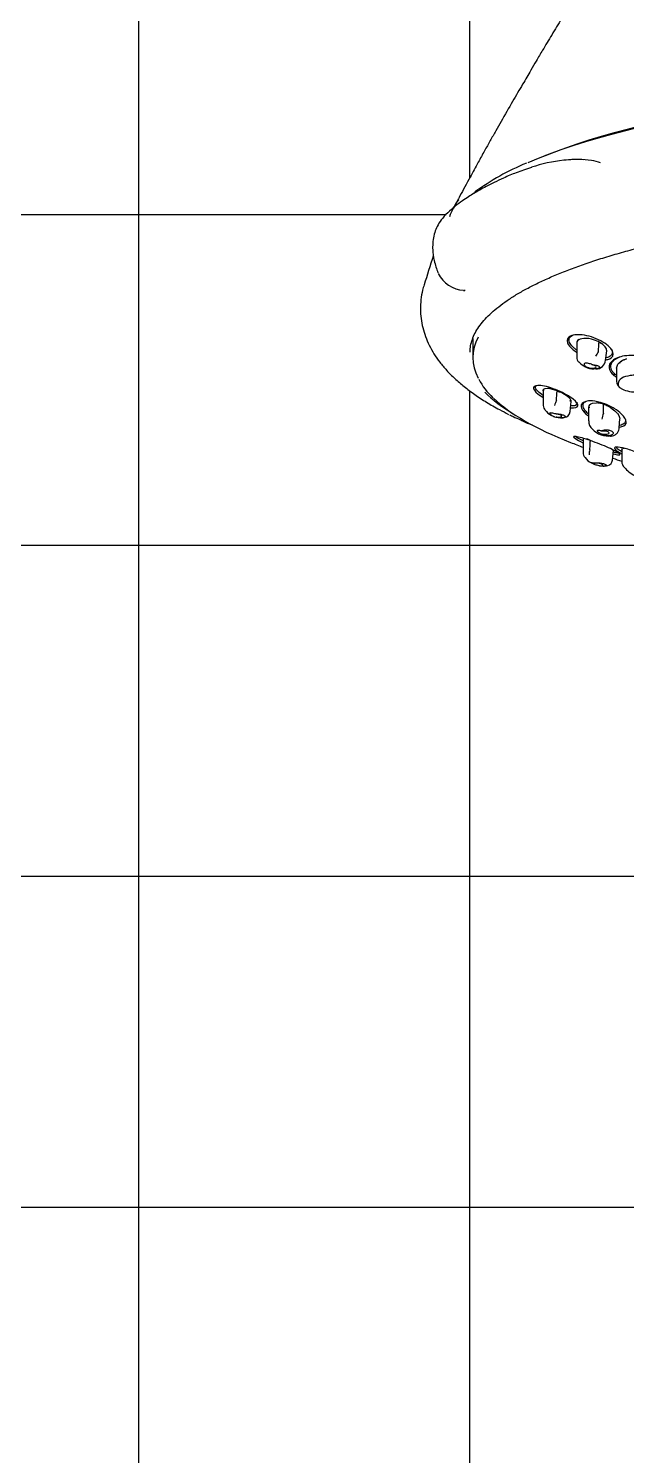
# Model space of a CAD drawing. Header units: centimetres. Extents: x -3207095 to 15275363, y -32656 to 4798027.
# Drawn here: x 710299.93 to 710306.71, y 4437621.83 to 4437638 of the extents above; entities that cross this region are included whole.
import ezdxf

# ---------------------------------------------------------------- set-up
doc = ezdxf.new("R2010")
doc.units = ezdxf.units.CM
doc.linetypes.add('DUZ', pattern=[500, 500])
doc.layers.get('0').update_dxf_attribs({"color": 1, "linetype": 'DUZ'})
doc.layers.add('a_seramik', color=241, linetype='Continuous')
doc.layers.add('a_vitrifiye', color=195, linetype='Continuous')

# ---------------------------------------------------------------- blocks, each defined once
blk = doc.blocks.new('TEPEDUS')
for p, q in [((38560.02, -2198.24), (38560.12, -2198.24)), ((38560.72, -2201.88), (38560.72, -2203.31)), ((38568.57, -2202.24), (38568.57, -2203.28)), ((38568.65, -2202.01), (38568.65, -2202.05)), ((38570.18, -2202.11), (38569.9, -2202)), ((38570.43, -2202.25), (38570.18, -2202.11)), ((38570.54, -2202.33), (38570.43, -2202.25)), ((38570.72, -2202.51), (38570.54, -2202.33)), ((38570.21, -2202.88), (38570.21, -2202.86)), ((38570.75, -2203.53), (38570.83, -2202.81)), ((38571.79, -2203.7), (38571.94, -2203.59)), ((38571.85, -2203.65), (38571.85, -2203.66)), ((38571.56, -2204.11), (38571.67, -2203.82)), ((38571.56, -2204.11), (38571.57, -2204.13)), ((38571.56, -2204.13), (38571.56, -2205.08)), ((38571.67, -2203.82), (38571.79, -2203.7)), ((38566.04, -2205.81), (38566.04, -2206.91)), ((38566.09, -2205.7), (38566.05, -2205.74)), ((38566.05, -2205.74), (38566.07, -2205.81)), ((38566.06, -2205.77), (38566.06, -2205.81)), ((38566.16, -2205.67), (38566.09, -2205.7)), ((38566.37, -2205.65), (38566.16, -2205.67)), ((38566.48, -2205.66), (38566.37, -2205.65)), ((38566.74, -2205.72), (38566.48, -2205.66)), ((38567.01, -2205.8), (38566.74, -2205.72)), ((38567.28, -2205.92), (38567.01, -2205.8)), ((38567.03, -2206.57), (38567.04, -2206.55)), ((38567.97, -2206.34), (38567.7, -2206.14)), ((38568.06, -2206.43), (38567.97, -2206.34)), ((38568.13, -2206.54), (38568.06, -2206.43)), ((38568.08, -2207.4), (38568.16, -2206.65)), ((38569.54, -2206.88), (38569.63, -2206.81)), ((38569.63, -2206.81), (38569.77, -2206.76)), ((38569.77, -2206.76), (38570.06, -2206.74)), ((38570.58, -2207.52), (38570.6, -2206.86)), ((38569.46, -2207.08), (38569.46, -2208.09)), ((38569.51, -2207.04), (38569.51, -2207.11)), ((38570.58, -2207.53), (38570.58, -2207.52)), ((38571.15, -2207.12), (38571.45, -2207.34)), ((38571.45, -2207.34), (38571.63, -2207.52)), ((38571.63, -2207.52), (38571.64, -2207.53)), ((38571.64, -2207.53), (38571.75, -2207.7)), ((38571.75, -2207.7), (38571.81, -2207.85)), ((38571.78, -2208.64), (38571.82, -2207.96)), ((38571.81, -2207.85), (38571.82, -2207.96)), ((38569.05, -2209.46), (38569.05, -2210.5)), ((38569.1, -2209.43), (38569.1, -2209.43)), ((38569.53, -2209.53), (38569.32, -2209.47)), ((38569.56, -2210.29), (38569.56, -2210.27)), ((38571.33, -2210.33), (38571.27, -2210.28)), ((38571.27, -2211.08), (38571.34, -2210.35)), ((38571.97, -2210.22), (38572.06, -2210.18)), ((38571.98, -2210.23), (38571.97, -2210.22)), ((38571.97, -2210.23), (38571.97, -2211.17))]:
    blk.add_line(p, q)
for centre, radius, start, end in [((38572.2, -2206.54), 19.39, 112.5495, 125.7778), ((38616.92, -2215.58), 62.45, 161.3863, 163.4899), ((38560.15, -2195.98), 2.26, 205.6722, 266.7534), ((38569.03, -2203.32), 0.454, 175.4312, 228.4103), ((38569.92, -2202.58), 1.6, 221.934, 267.9562), ((38568.38, -2202.07), 2, 324.9027, 336.1897), ((38570.04, -2203.47), 0.706, 267.3849, 355.7237), ((38572.75, -2204.98), 1.61, 105.234, 120.3378), ((38572.75, -2204.98), 1.6, 105.2022, 120.3696), ((38565.86, -2202.44), 5.33, 208.2011, 227.2002), ((38572.2, -2205.08), 0.636, 179.8256, 247.5522), ((38572.92, -2203.88), 2.03, 242.2893, 277.2494), ((38569.86, -2207.83), 3.1, 156.0082, 163.0895), ((38565.87, -2209.03), 3.42, 57.7071, 65.5837), ((38569.74, -2207.07), 0.275, 137.2953, 180.2838), ((38569.74, -2207.07), 0.274, 137.2718, 180.3073), ((38569.95, -2208.45), 1.71, 79.4109, 86.213), ((38569.84, -2209.05), 2.33, 70.7972, 79.3284), ((38569.7, -2209.47), 2.76, 63.9584, 70.8903), ((38567.32, -2206.4), 1.45, 217.7175, 242.5897), ((38567.32, -2206.4), 1.45, 250.6823, 252.9675), ((38567.28, -2206.88), 0.977, 263.9687, 268.0947), ((38567.42, -2206.91), 0.964, 259.678, 282.587), ((38567.59, -2207.37), 0.484, 273.9861, 356.4337), ((38573.83, -2208.62), 3.43, 161.4719, 169.2206), ((38569.71, -2209.45), 2.74, 58.12, 64.0286), ((38569.7, -2209.46), 2.75, 58.1359, 64.0127), ((38604.47, -2116.45), 100, 246.7511, 246.912), ((38570.29, -2208.11), 0.818, 178.5753, 229.6784), ((38570.95, -2207.61), 1.64, 222.8751, 278.2414), ((38604.47, -2116.58), 100, 248.6708, 249.2603), ((38569.54, -2210.54), 0.478, 175.1114, 224.8515), ((38570.28, -2210.1), 1.33, 215.7689, 242.9224), ((38570.29, -2210.59), 0.79, 158.0125, 185.2766), ((38570.83, -2211.05), 0.434, 281.1288, 356.7925), ((38604.47, -2116.58), 100, 250.6205, 251.0393), ((38572.6, -2211.17), 0.626, 179.6366, 224.8051), ((38572.07, -2210.89), 0.707, 80.8463, 90.4615), ((38570.57, -2210.18), 1.34, 269.4967, 284.8177), ((38574.13, -2209.96), 2.57, 219.8904, 242.26)]:
    blk.add_arc(centre, radius, start, end)
for centre, major_axis, ratio, start_param, end_param in [((38604.47, -2194.7), (46.06, 0), 0.258819, 0.543646, 2.605477), ((38604.47, -2194.41), (45.45, 0), 0.258819, 0.56509, 2.576503), ((38604.47, -2194.82), (46.25, 0), 0.258819, -3.476919, -3.473761), ((38604.47, -2203.31), (43.75, 0), 0.258819, 3.005019, 3.279389), ((38569.64, -2202.5), (-1.04, 0.43), 0.359602, 0, 0.154736), ((38569.64, -2202.5), (-1.04, 0.43), 0.359602, 5.893513, 6.283185), ((38572.93, -2204.14), (-1.13, 0.42), 0.350652, 5.854231, 6.283185), ((38569.58, -2203.97), (-0.453, 0.046), 0.294406, 1.307998, 4.281157), ((38572.93, -2204.14), (-1.13, 0.42), 0.350652, 0, 0.133975), ((38567.06, -2206.21), (-1.04, 0.43), 0.224801, 0, 0.297844), ((38567.06, -2206.21), (-1.04, 0.43), 0.224801, 6.097448, 6.283185), ((38604.47, -2203.08), (-44.24, 0), 0.258819, 0.252308, 0.40664), ((38604.47, -2203.49), (43.64, 0), 0.258819, 3.401046, 3.726941), ((38567.06, -2206.21), (-1.04, 0.43), 0.224801, 3.17949, 3.455521), ((38566.98, -2207.7), (-0.453, 0.049), 0.255639, 1.700354, 4.673513), ((38604.47, -2202.18), (46.08, 0), 0.258819, 3.65603, 3.68381), ((38570.57, -2208.99), (-0.453, 0.029), 0.257307, 1.322924, 5.027801), ((38570.08, -2211.4), (-0.453, 0.045), 0.217141, 2.088602, 5.061761)]:
    blk.add_ellipse(centre, major_axis=major_axis, ratio=ratio, start_param=start_param, end_param=end_param)
for points, knots in [([(38579.31, -2157.04), (38579.31, -2157.04), (38579.3, -2157.06), (38579.26, -2157.17), (38579.19, -2157.36), (38579.07, -2157.64), (38578.93, -2157.98), (38578.77, -2158.32), (38578.63, -2158.61), (38578.49, -2158.89), (38578.34, -2159.2), (38578.15, -2159.57), (38577.92, -2160.01), (38577.65, -2160.52), (38577.35, -2161.09), (38577.01, -2161.69), (38576.65, -2162.34), (38576.27, -2163.01), (38575.9, -2163.65), (38575.57, -2164.21), (38575.3, -2164.68), (38575.04, -2165.13), (38574.75, -2165.61), (38574.4, -2166.2), (38573.8, -2167.21), (38572.97, -2168.58), (38571.93, -2170.3), (38570.85, -2172.06), (38569.91, -2173.6), (38569.16, -2174.84), (38568.61, -2175.75), (38568.04, -2176.69), (38567.39, -2177.76), (38566.7, -2178.91), (38566.06, -2179.98), (38565.53, -2180.87), (38565.03, -2181.73), (38564.44, -2182.74), (38563.69, -2184.03), (38563.01, -2185.21), (38562.45, -2186.2), (38562.03, -2186.94), (38561.59, -2187.72), (38561.08, -2188.65), (38560.46, -2189.78), (38559.82, -2190.97), (38559.43, -2191.7), (38559.25, -2192.05)], [0.3119821, 0.3119821, 0.3119821, 0.3119821, 0.3313144, 0.3515549, 0.3710015, 0.390461, 0.4115313, 0.426436, 0.4390611, 0.4489053, 0.4584427, 0.4700087, 0.483352, 0.4985946, 0.5143635, 0.530138, 0.5461989, 0.5622532, 0.5771995, 0.5896185, 0.599506, 0.6074576, 0.6169853, 0.6285071, 0.6420122, 0.67446, 0.7040448, 0.7320232, 0.7615171, 0.7756707, 0.7883158, 0.8015331, 0.8166394, 0.8338402, 0.8496294, 0.8604394, 0.8696945, 0.8834884, 0.9002874, 0.9195869, 0.928419, 0.9375861, 0.9470888, 0.9577533, 0.9715769, 0.9886459, 1, 1, 1, 1]), ([(38569.05, -2188.37), (38568.56, -2188.34), (38568.07, -2188.36), (38566.75, -2188.5), (38565.93, -2188.69), (38565.15, -2188.94)], [0.1580707, 0.1580707, 0.1580707, 0.1580707, 0.25, 0.25, 0.4101793, 0.4101793, 0.4101793, 0.4101793]), ([(38570.37, -2188.61), (38570.15, -2188.52), (38569.92, -2188.47), (38569.03, -2188.32), (38568.35, -2188.33), (38567.69, -2188.4), (38567.68, -2188.4), (38567.67, -2188.4)], [0.0819085, 0.0819085, 0.0819085, 0.0819085, 0.125, 0.125, 0.25, 0.25, 0.2512363, 0.2512363, 0.2512363, 0.2512363]), ([(38565.16, -2188.95), (38564.73, -2189.09), (38564.05, -2189.32), (38563.1, -2189.72), (38562.34, -2190.08), (38561.75, -2190.38), (38561.25, -2190.65), (38560.81, -2190.91), (38560.37, -2191.18), (38559.89, -2191.5), (38559.35, -2191.9), (38558.81, -2192.38), (38558.34, -2192.87), (38558.02, -2193.38), (38557.82, -2193.88), (38557.71, -2194.42), (38557.68, -2194.91), (38557.69, -2195.3), (38557.73, -2195.65), (38557.81, -2196.03), (38557.93, -2196.5), (38558.03, -2196.75), (38558.08, -2196.91)], [0, 0, 0, 0, 0.085418, 0.160128, 0.21819, 0.270766, 0.314801, 0.35504, 0.392756, 0.438964, 0.495923, 0.560923, 0.627712, 0.682294, 0.728804, 0.77912, 0.831454, 0.870954, 0.888388, 0.916665, 0.957329, 1, 1, 1, 1]), ([(38560.52, -2202.91), (38560.52, -2202.82), (38560.52, -2202.59), (38560.6, -2202.18), (38560.76, -2201.71), (38561.01, -2201.23), (38561.34, -2200.76), (38561.75, -2200.29), (38562.24, -2199.82), (38562.81, -2199.36), (38563.46, -2198.9), (38564.18, -2198.45), (38564.98, -2198.01), (38565.86, -2197.57), (38566.81, -2197.15), (38567.83, -2196.74), (38568.92, -2196.33), (38570.08, -2195.94), (38571.31, -2195.56), (38572.59, -2195.2), (38573.94, -2194.85), (38575.35, -2194.52), (38576.81, -2194.2), (38578.33, -2193.9), (38579.89, -2193.61), (38581.5, -2193.34), (38583.15, -2193.1), (38584.85, -2192.87), (38586.58, -2192.66), (38588.35, -2192.46), (38590.14, -2192.29), (38591.97, -2192.14), (38593.81, -2192.01), (38595.68, -2191.9), (38597.56, -2191.82), (38599.46, -2191.75), (38601.37, -2191.7), (38603.28, -2191.68), (38605.19, -2191.68), (38607.11, -2191.7), (38609.01, -2191.74), (38610.91, -2191.8), (38612.8, -2191.88), (38614.67, -2191.98), (38616.53, -2192.11), (38618.35, -2192.26), (38620.16, -2192.42), (38621.93, -2192.61), (38623.67, -2192.81), (38625.38, -2193.04), (38627.04, -2193.28), (38628.66, -2193.55), (38630.24, -2193.83), (38631.76, -2194.12), (38633.24, -2194.44), (38634.66, -2194.77), (38636.02, -2195.12), (38637.32, -2195.48), (38638.57, -2195.85), (38639.74, -2196.24), (38640.85, -2196.64), (38641.89, -2197.05), (38642.86, -2197.48), (38643.75, -2197.91), (38644.57, -2198.35), (38645.31, -2198.8), (38645.98, -2199.25), (38646.57, -2199.71), (38647.07, -2200.18), (38647.5, -2200.64), (38647.84, -2201.11), (38648.06, -2201.48), (38648.13, -2201.67), (38648.15, -2201.72)], [0, 0, 0, 0, 0.007517, 0.022303, 0.03701, 0.051568, 0.065983, 0.080301, 0.094565, 0.108806, 0.123041, 0.137278, 0.151523, 0.165777, 0.180042, 0.194316, 0.208599, 0.222889, 0.237186, 0.251488, 0.265795, 0.280106, 0.29442, 0.308738, 0.323057, 0.337379, 0.351703, 0.366028, 0.380355, 0.394683, 0.409012, 0.423341, 0.437672, 0.452003, 0.466334, 0.480666, 0.494998, 0.50933, 0.523662, 0.537995, 0.552327, 0.566659, 0.580991, 0.595323, 0.609654, 0.623985, 0.638315, 0.652644, 0.666973, 0.6813, 0.695626, 0.709951, 0.724274, 0.738595, 0.752915, 0.767231, 0.781545, 0.795855, 0.810161, 0.824462, 0.838757, 0.853047, 0.867328, 0.881601, 0.895864, 0.910117, 0.924359, 0.938592, 0.952821, 0.967052, 0.981301, 0.995595, 1, 1, 1, 1]), ([(38557.04, -2197.82), (38557, -2197.97), (38556.89, -2198.31), (38556.79, -2198.94), (38556.75, -2199.66), (38556.8, -2200.37), (38556.93, -2201.06), (38557.14, -2201.74), (38557.42, -2202.4), (38557.78, -2203.05), (38558.22, -2203.68), (38558.74, -2204.3), (38559.36, -2204.92), (38560.06, -2205.53), (38560.86, -2206.12), (38561.75, -2206.7), (38562.61, -2207.19), (38563.19, -2207.49), (38563.42, -2207.61)], [0, 0, 0, 0, 0.0318979, 0.0869221, 0.1405227, 0.1934618, 0.2463265, 0.2997287, 0.3543771, 0.4109828, 0.4702367, 0.532734, 0.5988244, 0.6684102, 0.7408258, 0.8149964, 0.8898428, 0.9389562, 0.9389562, 0.9389562, 0.9389562]), ([(38570.78, -2203.49), (38570.88, -2203.47), (38570.98, -2203.45), (38571.28, -2203.31), (38571.38, -2203.13), (38571.22, -2202.67), (38570.95, -2202.39), (38570.13, -2201.9), (38569.6, -2201.71), (38568.7, -2201.56), (38568.33, -2201.59), (38567.88, -2201.79), (38567.79, -2201.97), (38567.94, -2202.41), (38568.19, -2202.67), (38568.56, -2202.91)], [0.2065278, 0.2065278, 0.2065278, 0.2065278, 0.25, 0.25, 0.375, 0.375, 0.5, 0.5, 0.625, 0.625, 0.75, 0.75, 0.875, 0.875, 0.9924192, 0.9924192, 0.9924192, 0.9924192]), ([(38568.56, -2202.74), (38568.49, -2202.7), (38568.44, -2202.65), (38568.24, -2202.49), (38568.13, -2202.37), (38568, -2202.14), (38567.97, -2202.03), (38568, -2201.84), (38568.06, -2201.75), (38568.2, -2201.66), (38568.26, -2201.63), (38568.32, -2201.61)], [0.0382194, 0.0382194, 0.0382194, 0.0382194, 0.0625, 0.0625, 0.125, 0.125, 0.1875, 0.1875, 0.25, 0.25, 0.2811169, 0.2811169, 0.2811169, 0.2811169]), ([(38569.9, -2202), (38569.61, -2201.89), (38569.33, -2201.86), (38568.89, -2201.89), (38568.74, -2201.95), (38568.59, -2202.09), (38568.57, -2202.15), (38568.57, -2202.23)], [0, 0, 0, 0, 0.25, 0.25, 0.5, 0.5, 0.6487036, 0.6487036, 0.6487036, 0.6487036]), ([(38570.21, -2202.86), (38570.22, -2202.72), (38570.22, -2202.57), (38570.24, -2202.39), (38570.24, -2202.36), (38570.24, -2202.28), (38570.24, -2202.25), (38570.25, -2202.2), (38570.25, -2202.2), (38570.27, -2202.18), (38570.28, -2202.18), (38570.3, -2202.19), (38570.32, -2202.19), (38570.37, -2202.21), (38570.4, -2202.23), (38570.43, -2202.25)], [0, 0, 0, 0, 0.5, 0.5, 0.625, 0.625, 0.75, 0.75, 0.78125, 0.78125, 0.8125, 0.8125, 0.875, 0.875, 1, 1, 1, 1]), ([(38570.83, -2202.81), (38570.83, -2202.81), (38570.83, -2202.8), (38570.83, -2202.76), (38570.82, -2202.71), (38570.79, -2202.62), (38570.76, -2202.56), (38570.72, -2202.51)], [0.7477299, 0.7477299, 0.7477299, 0.7477299, 0.75, 0.75, 0.875, 0.875, 1, 1, 1, 1]), ([(38571.19, -2202.69), (38571.25, -2202.79), (38571.27, -2202.89), (38571.24, -2203.07), (38571.18, -2203.16), (38571.01, -2203.27), (38570.91, -2203.31), (38570.8, -2203.33)], [0.6314704, 0.6314704, 0.6314704, 0.6314704, 0.6875, 0.6875, 0.75, 0.75, 0.7988349, 0.7988349, 0.7988349, 0.7988349]), ([(38574.34, -2205.1), (38574.43, -2205.06), (38574.51, -2205.02), (38574.8, -2204.81), (38574.94, -2204.59), (38574.88, -2204.19), (38574.82, -2204.04), (38574.54, -2203.73), (38574.31, -2203.56), (38573.72, -2203.3), (38573.39, -2203.22), (38572.81, -2203.15), (38572.56, -2203.16), (38571.9, -2203.22), (38571.57, -2203.34), (38571.11, -2203.66), (38570.98, -2203.87), (38571.04, -2204.25), (38571.11, -2204.39), (38571.32, -2204.62), (38571.43, -2204.71), (38571.55, -2204.79)], [0.21127, 0.21127, 0.21127, 0.21127, 0.25, 0.25, 0.375, 0.375, 0.4375, 0.4375, 0.5, 0.5, 0.5625, 0.5625, 0.625, 0.625, 0.75, 0.75, 0.875, 0.875, 0.9375, 0.9375, 0.9714826, 0.9714826, 0.9714826, 0.9714826]), ([(38571.56, -2204.66), (38571.5, -2204.62), (38571.45, -2204.58), (38571.35, -2204.47), (38571.29, -2204.41), (38571.21, -2204.28), (38571.18, -2204.21), (38571.13, -2204.01), (38571.14, -2203.88), (38571.26, -2203.64), (38571.36, -2203.52), (38571.59, -2203.37), (38571.69, -2203.32), (38571.8, -2203.28)], [0.0403712, 0.0403712, 0.0403712, 0.0403712, 0.0625, 0.0625, 0.09375, 0.09375, 0.125, 0.125, 0.1875, 0.1875, 0.25, 0.25, 0.2872135, 0.2872135, 0.2872135, 0.2872135]), ([(38569.78, -2203.87), (38569.77, -2203.87), (38569.76, -2203.86), (38569.74, -2203.86), (38569.7, -2203.84), (38569.65, -2203.82), (38569.6, -2203.8), (38569.55, -2203.79), (38569.49, -2203.77), (38569.45, -2203.76), (38569.4, -2203.75), (38569.35, -2203.75), (38569.31, -2203.74), (38569.27, -2203.74), (38569.23, -2203.74), (38569.2, -2203.75), (38569.17, -2203.76), (38569.15, -2203.77), (38569.14, -2203.78), (38569.13, -2203.8), (38569.12, -2203.82), (38569.13, -2203.84), (38569.13, -2203.86), (38569.14, -2203.88), (38569.16, -2203.9), (38569.18, -2203.93), (38569.2, -2203.95), (38569.23, -2203.98), (38569.27, -2204), (38569.31, -2204.03), (38569.35, -2204.05), (38569.38, -2204.06), (38569.42, -2204.08), (38569.45, -2204.09)], [0, 0, 0, 0, 0.027204, 0.027204, 0.027204, 0.129313, 0.129313, 0.129313, 0.233141, 0.233141, 0.233141, 0.337263, 0.337263, 0.337263, 0.438897, 0.438897, 0.438897, 0.536131, 0.536131, 0.536131, 0.630663, 0.630663, 0.630663, 0.726498, 0.726498, 0.726498, 0.826264, 0.826264, 0.826264, 0.929504, 0.929504, 0.929504, 1, 1, 1, 1]), ([(38569.78, -2203.87), (38569.79, -2203.87), (38569.79, -2203.87), (38569.8, -2203.87), (38569.85, -2203.87), (38569.91, -2203.88), (38569.96, -2203.89), (38570, -2203.89), (38570.05, -2203.9), (38570.09, -2203.91), (38570.13, -2203.92), (38570.16, -2203.93), (38570.19, -2203.95), (38570.22, -2203.96), (38570.24, -2203.97), (38570.26, -2203.99), (38570.28, -2204), (38570.29, -2204.02), (38570.3, -2204.04), (38570.3, -2204.05), (38570.3, -2204.07), (38570.29, -2204.09), (38570.28, -2204.1), (38570.25, -2204.12), (38570.22, -2204.13), (38570.19, -2204.15), (38570.14, -2204.16), (38570.09, -2204.17), (38570.04, -2204.18), (38569.98, -2204.18), (38569.92, -2204.18), (38569.87, -2204.18), (38569.83, -2204.18), (38569.78, -2204.18), (38569.73, -2204.17), (38569.68, -2204.16), (38569.64, -2204.15), (38569.6, -2204.14), (38569.56, -2204.13), (38569.52, -2204.12), (38569.49, -2204.11), (38569.47, -2204.1), (38569.45, -2204.09)], [0, 0, 0, 0, 0.009825, 0.009825, 0.009825, 0.086659, 0.086659, 0.086659, 0.154849, 0.154849, 0.154849, 0.219171, 0.219171, 0.219171, 0.285791, 0.285791, 0.285791, 0.359482, 0.359482, 0.359482, 0.443679, 0.443679, 0.443679, 0.539154, 0.539154, 0.539154, 0.641091, 0.641091, 0.641091, 0.738444, 0.738444, 0.738444, 0.808507, 0.808507, 0.808507, 0.878915, 0.878915, 0.878915, 0.943968, 0.943968, 0.943968, 1, 1, 1, 1]), ([(38573.67, -2204.64), (38573.57, -2204.61), (38573.46, -2204.61), (38573.26, -2204.61), (38573.17, -2204.62), (38572.91, -2204.64), (38572.75, -2204.66), (38572.34, -2204.72), (38572.12, -2204.78), (38571.81, -2204.98), (38571.72, -2205.13), (38571.69, -2205.36), (38571.7, -2205.43), (38571.77, -2205.54), (38571.8, -2205.57), (38571.88, -2205.63), (38571.91, -2205.65), (38571.96, -2205.67)], [0, 0, 0, 0, 0.0625, 0.0625, 0.125, 0.125, 0.25, 0.25, 0.5, 0.5, 0.75, 0.75, 0.875, 0.875, 0.9375, 0.9375, 0.9778632, 0.9778632, 0.9778632, 0.9778632]), ([(38568.12, -2207.11), (38568.44, -2207.14), (38568.62, -2207.09), (38568.68, -2206.86), (38568.57, -2206.68), (38568.04, -2206.26), (38567.62, -2206.01), (38566.68, -2205.61), (38566.19, -2205.47), (38565.53, -2205.4), (38565.34, -2205.46), (38565.27, -2205.69), (38565.39, -2205.87), (38565.76, -2206.16), (38565.89, -2206.25), (38566.03, -2206.34)], [0.1262408, 0.1262408, 0.1262408, 0.1262408, 0.25, 0.25, 0.375, 0.375, 0.5, 0.5, 0.625, 0.625, 0.75, 0.75, 0.875, 0.875, 0.9241064, 0.9241064, 0.9241064, 0.9241064]), ([(38566.03, -2206.18), (38565.99, -2206.16), (38565.96, -2206.14), (38565.78, -2206.01), (38565.66, -2205.91), (38565.49, -2205.72), (38565.45, -2205.64), (38565.44, -2205.5), (38565.47, -2205.45), (38565.55, -2205.42), (38565.56, -2205.41), (38565.56, -2205.41)], [0.1116975, 0.1116975, 0.1116975, 0.1116975, 0.125, 0.125, 0.1875, 0.1875, 0.25, 0.25, 0.3125, 0.3125, 0.3158153, 0.3158153, 0.3158153, 0.3158153]), ([(38567.04, -2206.55), (38567.05, -2206.41), (38567.05, -2206.26), (38567.06, -2206.08), (38567.07, -2206.04), (38567.07, -2205.97), (38567.07, -2205.94), (38567.08, -2205.89), (38567.08, -2205.88), (38567.1, -2205.87), (38567.11, -2205.86), (38567.14, -2205.87), (38567.16, -2205.87), (38567.21, -2205.89), (38567.25, -2205.9), (38567.28, -2205.92)], [0, 0, 0, 0, 0.5, 0.5, 0.625, 0.625, 0.75, 0.75, 0.78125, 0.78125, 0.8125, 0.8125, 0.875, 0.875, 1, 1, 1, 1]), ([(38568.16, -2206.65), (38568.16, -2206.65), (38568.16, -2206.64), (38568.16, -2206.61), (38568.15, -2206.58), (38568.14, -2206.55), (38568.13, -2206.54)], [0.6512449, 0.6512449, 0.6512449, 0.6512449, 0.6672905, 0.7790804, 0.8900948, 1, 1, 1, 1]), ([(38568.57, -2206.7), (38568.59, -2206.73), (38568.59, -2206.76), (38568.6, -2206.85), (38568.56, -2206.9), (38568.41, -2206.97), (38568.3, -2206.98), (38568.16, -2206.97), (38568.16, -2206.97), (38568.16, -2206.97)], [0.7258404, 0.7258404, 0.7258404, 0.7258404, 0.75, 0.75, 0.8125, 0.8125, 0.875, 0.875, 0.8752701, 0.8752701, 0.8752701, 0.8752701]), ([(38571.81, -2208.57), (38571.87, -2208.56), (38571.93, -2208.55), (38572.22, -2208.48), (38572.32, -2208.36), (38572.3, -2208.02), (38572.19, -2207.81), (38571.8, -2207.44), (38571.63, -2207.31), (38571.18, -2207.03), (38570.89, -2206.89), (38570.28, -2206.67), (38569.98, -2206.61), (38569.54, -2206.58), (38569.37, -2206.6), (38568.99, -2206.71), (38568.89, -2206.84), (38568.91, -2207.17), (38569.03, -2207.38), (38569.34, -2207.65), (38569.39, -2207.69), (38569.45, -2207.74)], [0.1003674, 0.1003674, 0.1003674, 0.1003674, 0.125, 0.125, 0.25, 0.25, 0.375, 0.375, 0.4375, 0.4375, 0.5, 0.5, 0.5625, 0.5625, 0.625, 0.625, 0.75, 0.75, 0.875, 0.875, 0.8977509, 0.8977509, 0.8977509, 0.8977509]), ([(38569.44, -2207.56), (38569.34, -2207.47), (38569.25, -2207.38), (38569.1, -2207.17), (38569.05, -2207.05), (38569.04, -2206.85), (38569.07, -2206.76), (38569.18, -2206.66), (38569.22, -2206.64), (38569.27, -2206.62)], [0.1410112, 0.1410112, 0.1410112, 0.1410112, 0.1875, 0.1875, 0.25, 0.25, 0.3125, 0.3125, 0.3403, 0.3403, 0.3403, 0.3403]), ([(38563.5, -2207.64), (38563.59, -2207.69), (38563.85, -2207.82), (38564.11, -2207.93), (38564.31, -2208.02)], [0.94430989, 0.94430989, 0.94430989, 0.94430989, 0.96446429, 1, 1, 1, 1]), ([(38566.05, -2206.91), (38566.04, -2206.92), (38566.03, -2207), (38566.08, -2207.15), (38566.15, -2207.24), (38566.18, -2207.28)], [0, 0, 0, 0, 0.076886, 0.603108, 1, 1, 1, 1]), ([(38567.01, -2207.58), (38566.97, -2207.58), (38566.94, -2207.57), (38566.91, -2207.56), (38566.86, -2207.54), (38566.81, -2207.53), (38566.76, -2207.52), (38566.72, -2207.51), (38566.68, -2207.51), (38566.64, -2207.51), (38566.61, -2207.5), (38566.58, -2207.5), (38566.56, -2207.51), (38566.54, -2207.51), (38566.53, -2207.52), (38566.52, -2207.53), (38566.52, -2207.54), (38566.53, -2207.56), (38566.54, -2207.58), (38566.55, -2207.59), (38566.57, -2207.61), (38566.6, -2207.63), (38566.62, -2207.65), (38566.66, -2207.67), (38566.69, -2207.69), (38566.73, -2207.72), (38566.78, -2207.74), (38566.83, -2207.76), (38566.87, -2207.78), (38566.93, -2207.79), (38566.98, -2207.81), (38566.99, -2207.81), (38567.01, -2207.82), (38567.02, -2207.82)], [0, 0, 0, 0, 0.066711, 0.066711, 0.066711, 0.169554, 0.169554, 0.169554, 0.27376, 0.27376, 0.27376, 0.377278, 0.377278, 0.377278, 0.47727, 0.47727, 0.47727, 0.57305, 0.57305, 0.57305, 0.667616, 0.667616, 0.667616, 0.764829, 0.764829, 0.764829, 0.866156, 0.866156, 0.866156, 0.970112, 0.970112, 0.970112, 1, 1, 1, 1]), ([(38567.01, -2207.58), (38567.01, -2207.58), (38567.02, -2207.58), (38567.02, -2207.58), (38567.07, -2207.58), (38567.12, -2207.58), (38567.17, -2207.58), (38567.21, -2207.58), (38567.26, -2207.59), (38567.31, -2207.6), (38567.35, -2207.6), (38567.39, -2207.61), (38567.43, -2207.62), (38567.47, -2207.63), (38567.51, -2207.64), (38567.54, -2207.65), (38567.58, -2207.66), (38567.61, -2207.68), (38567.63, -2207.69), (38567.66, -2207.71), (38567.68, -2207.72), (38567.69, -2207.74), (38567.7, -2207.76), (38567.71, -2207.77), (38567.7, -2207.79), (38567.69, -2207.81), (38567.67, -2207.82), (38567.64, -2207.84), (38567.61, -2207.85), (38567.57, -2207.86), (38567.52, -2207.86), (38567.48, -2207.87), (38567.44, -2207.87), (38567.4, -2207.87), (38567.35, -2207.87), (38567.3, -2207.87), (38567.26, -2207.86), (38567.21, -2207.86), (38567.17, -2207.85), (38567.13, -2207.84), (38567.09, -2207.84), (38567.05, -2207.83), (38567.02, -2207.82)], [0, 0, 0, 0, 0.009825, 0.009825, 0.009825, 0.086659, 0.086659, 0.086659, 0.154849, 0.154849, 0.154849, 0.219171, 0.219171, 0.219171, 0.285791, 0.285791, 0.285791, 0.359482, 0.359482, 0.359482, 0.443679, 0.443679, 0.443679, 0.539154, 0.539154, 0.539154, 0.641091, 0.641091, 0.641091, 0.738444, 0.738444, 0.738444, 0.808507, 0.808507, 0.808507, 0.878915, 0.878915, 0.878915, 0.943968, 0.943968, 0.943968, 1, 1, 1, 1]), ([(38572.23, -2207.95), (38572.24, -2207.98), (38572.24, -2208.02), (38572.25, -2208.15), (38572.22, -2208.24), (38572.07, -2208.37), (38571.96, -2208.41), (38571.81, -2208.44), (38571.81, -2208.44), (38571.8, -2208.44)], [0.7304613, 0.7304613, 0.7304613, 0.7304613, 0.75, 0.75, 0.8125, 0.8125, 0.875, 0.875, 0.8762023, 0.8762023, 0.8762023, 0.8762023]), ([(38570.44, -2208.87), (38570.42, -2208.86), (38570.39, -2208.86), (38570.37, -2208.85), (38570.32, -2208.84), (38570.28, -2208.84), (38570.24, -2208.83), (38570.21, -2208.83), (38570.18, -2208.83), (38570.16, -2208.83), (38570.14, -2208.83), (38570.12, -2208.84), (38570.12, -2208.85), (38570.12, -2208.86), (38570.12, -2208.88), (38570.13, -2208.89), (38570.15, -2208.91), (38570.16, -2208.93), (38570.19, -2208.95), (38570.21, -2208.97), (38570.24, -2208.99), (38570.28, -2209.01), (38570.32, -2209.04), (38570.36, -2209.06), (38570.41, -2209.08), (38570.43, -2209.08), (38570.44, -2209.09), (38570.46, -2209.09)], [0, 0, 0, 0, 0.068486, 0.068486, 0.068486, 0.201821, 0.201821, 0.201821, 0.337135, 0.337135, 0.337135, 0.46705, 0.46705, 0.46705, 0.587439, 0.587439, 0.587439, 0.704615, 0.704615, 0.704615, 0.827444, 0.827444, 0.827444, 0.958845, 0.958845, 0.958845, 1, 1, 1, 1]), ([(38570.44, -2208.87), (38570.46, -2208.85), (38570.49, -2208.83), (38570.53, -2208.82), (38570.55, -2208.81), (38570.58, -2208.8), (38570.61, -2208.8), (38570.64, -2208.79), (38570.68, -2208.78), (38570.72, -2208.78), (38570.75, -2208.78), (38570.78, -2208.78), (38570.81, -2208.78), (38570.84, -2208.78), (38570.87, -2208.78), (38570.9, -2208.79), (38570.93, -2208.79), (38570.96, -2208.79), (38570.98, -2208.8), (38571.02, -2208.81), (38571.06, -2208.82), (38571.09, -2208.83), (38571.14, -2208.85), (38571.18, -2208.87), (38571.21, -2208.89), (38571.26, -2208.92), (38571.29, -2208.96), (38571.31, -2208.99), (38571.32, -2209.03), (38571.32, -2209.06), (38571.3, -2209.1), (38571.28, -2209.12), (38571.25, -2209.14), (38571.21, -2209.16), (38571.19, -2209.18), (38571.15, -2209.19), (38571.11, -2209.2), (38571.08, -2209.21), (38571.05, -2209.21), (38571.01, -2209.22), (38570.98, -2209.22), (38570.95, -2209.22), (38570.92, -2209.22), (38570.89, -2209.22), (38570.85, -2209.22), (38570.82, -2209.22), (38570.79, -2209.22), (38570.76, -2209.21), (38570.74, -2209.21), (38570.7, -2209.2), (38570.67, -2209.19), (38570.63, -2209.18), (38570.59, -2209.17), (38570.55, -2209.15), (38570.52, -2209.13), (38570.49, -2209.12), (38570.47, -2209.11), (38570.46, -2209.09)], [0, 0, 0, 0, 0.068768, 0.068768, 0.068768, 0.108445, 0.108445, 0.108445, 0.148669, 0.148669, 0.148669, 0.176213, 0.176213, 0.176213, 0.203883, 0.203883, 0.203883, 0.230171, 0.230171, 0.230171, 0.271552, 0.271552, 0.271552, 0.339113, 0.339113, 0.339113, 0.457551, 0.457551, 0.457551, 0.584507, 0.584507, 0.584507, 0.671712, 0.671712, 0.671712, 0.731303, 0.731303, 0.731303, 0.769229, 0.769229, 0.769229, 0.798889, 0.798889, 0.798889, 0.828831, 0.828831, 0.828831, 0.855141, 0.855141, 0.855141, 0.893025, 0.893025, 0.893025, 0.952889, 0.952889, 0.952889, 1, 1, 1, 1]), ([(38571.13, -2209.25), (38571.14, -2209.25), (38571.22, -2209.24), (38571.37, -2209.21), (38571.58, -2209.09), (38571.71, -2208.92), (38571.77, -2208.75), (38571.77, -2208.66), (38571.77, -2208.64)], [0.317826, 0.317826, 0.317826, 0.317826, 0.3444224, 0.4992763, 0.6442668, 0.7975055, 0.9453991, 1, 1, 1, 1]), ([(38571.32, -2210.59), (38571.5, -2210.63), (38571.64, -2210.66), (38571.89, -2210.68), (38571.86, -2210.62), (38571.53, -2210.4), (38571.23, -2210.24), (38570.41, -2209.89), (38569.9, -2209.69), (38568.98, -2209.38), (38568.61, -2209.29), (38568.28, -2209.27), (38568.3, -2209.34), (38568.59, -2209.52), (38568.78, -2209.63), (38569.04, -2209.75)], [0.0600092, 0.0600092, 0.0600092, 0.0600092, 0.125, 0.125, 0.25, 0.25, 0.375, 0.375, 0.5, 0.5, 0.625, 0.625, 0.75, 0.75, 0.8404819, 0.8404819, 0.8404819, 0.8404819]), ([(38569.05, -2209.62), (38568.9, -2209.55), (38568.77, -2209.48), (38568.57, -2209.36), (38568.5, -2209.31), (38568.46, -2209.25), (38568.47, -2209.24), (38568.48, -2209.23)], [0.1925396, 0.1925396, 0.1925396, 0.1925396, 0.25, 0.25, 0.3125, 0.3125, 0.3521474, 0.3521474, 0.3521474, 0.3521474]), ([(38569.1, -2209.43), (38569.09, -2209.44), (38569.07, -2209.44), (38569.06, -2209.44), (38569.05, -2209.45), (38569.05, -2209.46), (38569.05, -2209.46)], [0, 0, 0, 0, 0.0546145, 0.1095744, 0.1647513, 0.1824741, 0.1824741, 0.1824741, 0.1824741]), ([(38569.56, -2210.27), (38569.57, -2210.13), (38569.58, -2209.98), (38569.59, -2209.8), (38569.59, -2209.77), (38569.59, -2209.69), (38569.59, -2209.66), (38569.6, -2209.61), (38569.61, -2209.6), (38569.61, -2209.59)], [0, 0, 0, 0, 0.5, 0.5, 0.625, 0.625, 0.75, 0.75, 0.7795007, 0.7795007, 0.7795007, 0.7795007]), ([(38575.13, -2211.46), (38575.09, -2211.43), (38575.04, -2211.4), (38574.73, -2211.21), (38574.37, -2211.03), (38573.68, -2210.71), (38573.41, -2210.6), (38572.83, -2210.38), (38572.5, -2210.26), (38571.93, -2210.11), (38571.71, -2210.08), (38571.48, -2210.08), (38571.43, -2210.11), (38571.42, -2210.23), (38571.58, -2210.37), (38571.88, -2210.54), (38571.92, -2210.57), (38571.96, -2210.59)], [0.2235265, 0.2235265, 0.2235265, 0.2235265, 0.25, 0.25, 0.375, 0.375, 0.4375, 0.4375, 0.5, 0.5, 0.5625, 0.5625, 0.625, 0.625, 0.75, 0.75, 0.7694202, 0.7694202, 0.7694202, 0.7694202]), ([(38571.97, -2210.44), (38571.82, -2210.35), (38571.7, -2210.27), (38571.56, -2210.14), (38571.54, -2210.09), (38571.57, -2210.05), (38571.57, -2210.05), (38571.58, -2210.04)], [0.2515521, 0.2515521, 0.2515521, 0.2515521, 0.3125, 0.3125, 0.375, 0.375, 0.3861506, 0.3861506, 0.3861506, 0.3861506]), ([(38571.76, -2210.48), (38571.78, -2210.51), (38571.76, -2210.53), (38571.65, -2210.53), (38571.54, -2210.52), (38571.39, -2210.48), (38571.37, -2210.47), (38571.34, -2210.47)], [0.8159515, 0.8159515, 0.8159515, 0.8159515, 0.875, 0.875, 0.9375, 0.9375, 0.9474449, 0.9474449, 0.9474449, 0.9474449]), ([(38569.63, -2211.25), (38569.63, -2211.25), (38569.63, -2211.25), (38569.63, -2211.25), (38569.63, -2211.25), (38569.64, -2211.24), (38569.65, -2211.25), (38569.67, -2211.25), (38569.69, -2211.25), (38569.72, -2211.25), (38569.76, -2211.26), (38569.8, -2211.26), (38569.84, -2211.27), (38569.87, -2211.28), (38569.9, -2211.28), (38569.93, -2211.29)], [0.6239523, 0.6239523, 0.6239523, 0.6239523, 0.6306628, 0.6306628, 0.6306628, 0.726498, 0.726498, 0.726498, 0.8262638, 0.8262638, 0.8262638, 0.9295037, 0.9295037, 0.9295037, 1, 1, 1, 1]), ([(38570.3, -2211.51), (38570.28, -2211.5), (38570.27, -2211.5), (38570.26, -2211.5), (38570.21, -2211.49), (38570.16, -2211.48), (38570.11, -2211.46), (38570.06, -2211.45), (38570.01, -2211.43), (38569.96, -2211.42), (38569.91, -2211.4), (38569.86, -2211.38), (38569.82, -2211.36), (38569.78, -2211.34), (38569.74, -2211.33), (38569.71, -2211.31), (38569.68, -2211.3), (38569.66, -2211.28), (38569.65, -2211.27)], [0, 0, 0, 0, 0.027204, 0.027204, 0.027204, 0.1293131, 0.1293131, 0.1293131, 0.2331409, 0.2331409, 0.2331409, 0.337263, 0.337263, 0.337263, 0.4388972, 0.4388972, 0.4388972, 0.5361311, 0.5361311, 0.5361311, 0.5361311]), ([(38569.93, -2211.29), (38569.94, -2211.29), (38569.94, -2211.29), (38569.95, -2211.29), (38569.97, -2211.28), (38570.01, -2211.28), (38570.05, -2211.27), (38570.09, -2211.27), (38570.14, -2211.27), (38570.18, -2211.27), (38570.22, -2211.28), (38570.27, -2211.28), (38570.31, -2211.28), (38570.36, -2211.29), (38570.4, -2211.29), (38570.45, -2211.3), (38570.49, -2211.31), (38570.54, -2211.32), (38570.58, -2211.33), (38570.62, -2211.34), (38570.66, -2211.36), (38570.69, -2211.37), (38570.73, -2211.39), (38570.76, -2211.4), (38570.78, -2211.42), (38570.79, -2211.43), (38570.8, -2211.45), (38570.8, -2211.46), (38570.79, -2211.48), (38570.78, -2211.49), (38570.75, -2211.5), (38570.72, -2211.51), (38570.7, -2211.51), (38570.66, -2211.52), (38570.63, -2211.52), (38570.58, -2211.52), (38570.54, -2211.52), (38570.5, -2211.52), (38570.46, -2211.52), (38570.41, -2211.52), (38570.37, -2211.52), (38570.33, -2211.51), (38570.3, -2211.51)], [0, 0, 0, 0, 0.009825, 0.009825, 0.009825, 0.086659, 0.086659, 0.086659, 0.154849, 0.154849, 0.154849, 0.219171, 0.219171, 0.219171, 0.285791, 0.285791, 0.285791, 0.359482, 0.359482, 0.359482, 0.443679, 0.443679, 0.443679, 0.539154, 0.539154, 0.539154, 0.641091, 0.641091, 0.641091, 0.738444, 0.738444, 0.738444, 0.808507, 0.808507, 0.808507, 0.878915, 0.878915, 0.878915, 0.943968, 0.943968, 0.943968, 1, 1, 1, 1])]:
    blk.add_open_spline(points, degree=3, knots=knots)
for points in [[(38558.99, -2192.65), (38559.12, -2192.23), (38559.35, -2191.82), (38559.66, -2191.4)], [(38560.13, -2198.25), (38560.11, -2198.25), (38560.09, -2198.25), (38560.06, -2198.25)], [(38571.15, -2209.25), (38571.17, -2209.24), (38571.19, -2209.24), (38571.21, -2209.24)], [(38571.34, -2210.35), (38571.34, -2210.35), (38571.33, -2210.34), (38571.33, -2210.33)]]:
    blk.add_open_spline(points, degree=3)

msp = doc.modelspace()

# ---------------------------------------------------------------- linework, layer by layer
at = {"layer": 'a_seramik', "color": 253}
for p, q in [((710301.178, 4437703.392), (710301.178, 4437471.453)), ((710304.928, 4437703.392), (710304.928, 4437636.301)), ((710244.928, 4437635.892), (710304.664, 4437635.892)), ((710304.928, 4437633.894), (710304.928, 4437475.346)), ((710244.928, 4437632.142), (710378.128, 4437632.142)), ((710244.928, 4437628.392), (710378.128, 4437628.392)), ((710244.928, 4437624.642), (710378.128, 4437624.642))]:
    msp.add_line(p, q, dxfattribs=at)

# ---------------------------------------------------------------- block references
at = {"layer": 'a_vitrifiye', "xscale": 0.1499999999994315, "yscale": 0.1499999999994315, "zscale": 0.1499999999994315}
msp.add_blockref('TEPEDUS', (704520.859, 4437964.767), dxfattribs=at)

doc.saveas('drawing.dxf')
